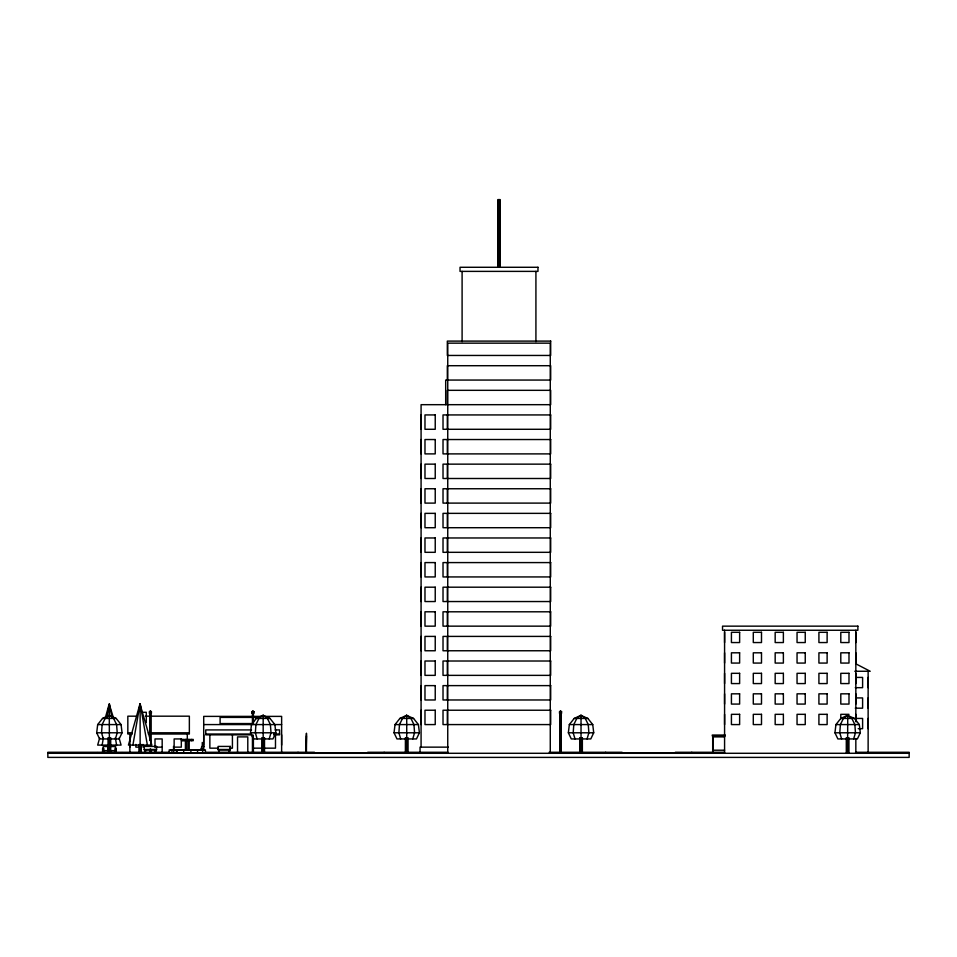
<?xml version="1.0" encoding="UTF-8"?>
<svg xmlns="http://www.w3.org/2000/svg" width="957" height="957" viewBox="0 0 957 957"><rect width="100%" height="100%" fill="white"/><g stroke="black" fill="none" stroke-linecap="round" stroke-linejoin="round"><path stroke-width="1.44" d="M96.693 732.787L97.674 724.581L102.543 718.432L109.182 715.358L116.192 718.432L121.072 724.581L122.053 732.787L119.123 738.936L99.624 738.936L96.693 732.787L122.053 732.787M250.495 732.787L251.476 724.581L256.344 718.432L262.984 715.358L270.006 718.432L274.874 724.581L275.855 732.787L272.924 738.936L253.426 738.936L250.495 732.787L275.855 732.787M394.045 732.787L395.026 724.581L399.894 718.432L406.534 715.358L413.556 718.432L418.424 724.581L419.405 732.787L416.474 738.936L396.976 738.936L394.045 732.787L419.405 732.787M568.362 732.787L569.331 724.581L574.212 718.432L580.839 715.358L587.861 718.432L592.742 724.581L593.711 732.787L590.792 738.936L571.281 738.936L568.362 732.787L593.711 732.787M834.947 732.787L835.928 724.581L840.808 718.432L847.435 715.358L854.457 718.432L859.326 724.581L860.307 732.787L857.376 738.936L837.877 738.936L834.947 732.787L860.307 732.787M102.136 745.096L103.404 737.763M106.969 717.26L109.254 704.077L109.373 738.936M132.903 745.096L140.009 704.077L151.84 745.096L128.429 745.096L139.937 704.077M99.648 738.026L97.674 745.096L107.926 745.096M105.21 718.217L109.182 704.077L113.141 716.805M115.402 738.936L117.209 732.787L116.598 724.581L113.596 718.432L109.493 715.358M269.204 738.936L271.01 732.787L270.412 724.581L267.398 718.432L263.295 715.358M412.754 738.936L414.56 732.787L413.962 724.581L410.948 718.432L406.845 715.358M587.06 738.936L588.866 732.787L588.268 724.581L585.253 718.432L581.162 715.358M853.656 738.936L855.462 732.787L854.864 724.581L851.85 718.432L847.746 715.358L847.627 738.936M109.254 715.358L105.15 718.432L102.136 724.581L101.538 732.787L103.344 738.936M263.055 715.358L258.952 718.432L255.938 724.581L255.34 732.787L257.146 738.936M406.605 715.358L402.502 718.432L399.488 724.581L398.89 732.787L400.696 738.936M580.911 715.358L576.82 718.432L573.805 724.581L573.195 732.787L575.013 738.936M847.507 715.358L843.404 718.432L840.402 724.581L839.791 732.787L841.598 738.936M421.08 414.931L421.08 429.286M421.08 439.538L421.08 453.893M421.08 464.145L421.08 478.5M421.08 488.752L421.08 503.107M421.08 513.359L421.08 527.714M421.08 537.966L421.08 552.321M421.08 562.584L421.08 576.939M421.08 587.191L421.08 601.546M421.08 611.798L421.08 626.153M724.581 632.302L724.581 642.554M855.833 632.302L855.833 642.554M421.08 636.405L421.08 650.76M724.581 652.806L724.581 663.069M855.833 652.806L855.833 663.069M421.08 661.012L421.08 675.367M854.804 671.264L870.188 671.264L855.69 663.751M724.581 673.321L724.581 683.573M855.833 673.321L855.833 683.573M856.742 677.424L862.604 677.424L862.604 687.676L855.271 687.676M868.131 677.424L868.131 687.676M421.08 685.619L421.08 699.974M724.581 693.825L724.581 704.077M855.833 693.825L855.833 704.077M856.742 697.928L862.604 697.928L862.604 708.18L855.271 708.18M868.131 697.928L868.131 708.18M421.08 710.226L421.08 724.581M142.593 712.283L146.289 712.283L146.289 722.535M724.581 714.329L724.581 724.581M848.991 714.329L840.796 714.329L840.796 718.731M855.833 714.329L856.24 721.662M136.612 716.183L127.831 716.183L127.831 734.019L132.222 734.019M145.404 716.183L189.354 716.183L189.354 734.019L148.335 734.019M261.046 716.386L203.709 716.386L203.709 750.42M263.988 716.386L281.633 716.386L281.633 753.291M259.407 717.403L220.11 717.403L220.11 723.564L253.581 723.564M102.543 718.432L116.192 718.432M256.344 718.432L270.006 718.432M399.894 718.432L413.556 718.432M574.212 718.432L587.861 718.432M840.808 718.432L854.457 718.432M856.742 718.432L862.604 718.432L862.604 728.684L858.202 728.684M868.131 718.432L868.131 728.684M97.674 724.581L121.072 724.581M203.709 724.581L281.633 724.581M395.026 724.581L418.424 724.581M569.331 724.581L592.742 724.581M835.928 724.581L859.326 724.581M251.524 729.916L205.755 729.916L205.755 734.844L251.524 734.844M275.149 729.916L279.576 729.916L279.576 734.844L273.678 734.844M127.831 732.787L132.222 732.787M148.335 732.787L189.354 732.787M205.755 734.019L251.524 734.019M273.678 734.019L279.576 734.019M203.709 734.844L203.709 745.096M281.633 734.844L281.633 745.096M725.31 735.048L712.283 735.048L712.283 735.861L725.31 735.861M306.443 735.861L306.132 752.274M713.097 736.89L724.581 736.89M129.877 738.936L129.877 747.142M181.351 739.45L193.242 739.45L193.242 740.682L181.351 740.682M110.821 745.096L121.072 745.096L119.087 738.026M204.391 746.532L201.652 746.532L201.652 749.259M138.729 747.142L135.858 747.142L135.858 744.414M156.434 747.142L162.176 747.142M448.331 747.142L420.051 747.142L420.051 753.291M218.316 748.171L209.858 748.171L209.858 734.844M229.596 748.171L232.419 748.171L232.419 734.844M115.115 748.338L116.144 748.338L116.144 752.513L115.115 752.513L115.115 749.558L116.144 749.558M144.232 749.498L156.541 749.498M218.064 749.498L230.362 749.498M102.602 749.558L103.631 749.558M203.793 749.702L170.801 749.917M713.097 750.216L724.581 750.216M102.602 751.293L103.631 751.293M115.115 751.293L116.144 751.293M138.705 752.274L47.85 752.274L47.85 757.394L909.15 757.394L909.15 752.274L855.546 752.274M141.684 752.274L169.975 752.274M205.719 752.274L314.446 752.274L314.446 753.291M448.067 752.274L367.763 752.274L367.763 753.291M549.186 752.274L622.05 752.274L622.05 753.291M724.509 752.274L675.367 752.274L675.367 753.291M314.016 752.884L367.847 752.884M622.05 752.884L675.881 752.884M108.201 752.992L88.869 753.291M111.168 752.992L283.679 753.291M47.85 753.291L909.15 753.291M140.248 704.077L147.366 745.096M109.493 704.077L111.778 717.26M115.33 737.763L116.598 745.096M868.131 671.264L868.131 753.291M855.833 630.256L855.833 721.662M855.833 738.469L855.833 753.291M848.955 737.68L848.955 753.291M848.177 737.68L848.177 753.291M847.077 737.68L847.077 753.291M846.299 737.68L846.299 753.291M724.581 630.256L724.581 753.291M713.097 735.861L713.097 752.274M712.69 735.861L712.69 752.274M691.779 752.274L691.779 753.291M605.649 752.274L605.649 753.291M582.358 737.68L582.358 753.291M581.581 737.68L581.581 753.291M581.031 715.358L581.031 738.936M580.492 737.68L580.492 753.291M579.715 737.68L579.715 753.291M561.005 752.274L561.005 711.254L560.06 711.254L560.06 752.274M560.73 711.254L560.73 752.274M560.335 711.254L560.335 752.274M550.275 753.291L550.275 343.156L447.744 343.156L447.744 753.291M535.92 271.381L535.92 341.685M500.14 267.278L500.14 199.606L497.867 199.606L497.867 267.278M499.482 199.606L499.482 267.278M498.537 199.606L498.537 267.278M462.099 271.381L462.099 341.685M447.326 380.061L447.326 365.706L550.682 365.706L550.682 380.061L445.687 380.061L445.687 404.679M447.326 404.679L447.326 390.324L550.682 390.324L550.682 404.679L421.08 404.679L421.08 747.333M447.326 414.931L447.326 429.286M447.326 439.538L447.326 453.893M447.326 464.145L447.326 478.5M447.326 488.752L447.326 503.107M447.326 513.359L447.326 527.714M447.326 537.966L447.326 552.321M447.326 562.584L447.326 576.939M447.326 587.191L447.326 601.546M447.326 611.798L447.326 626.153M447.326 636.405L447.326 650.76M447.326 661.012L447.326 675.367M447.326 685.619L447.326 699.974M447.326 710.226L447.326 724.581M408.053 737.68L408.053 753.291M407.275 737.68L407.275 753.291M406.725 715.358L406.725 738.936M406.175 737.68L406.175 753.291M405.397 737.68L405.397 753.291M384.164 752.274L384.164 753.291M298.034 752.274L298.034 753.291M275.484 734.844L275.484 748.171L252.923 748.171L252.923 734.844M264.503 737.68L264.503 753.291M263.725 737.68L263.725 753.291M263.175 715.358L263.175 738.936M262.625 737.68L262.625 753.291M261.847 737.68L261.847 753.291M253.39 722.978L253.39 711.254L252.445 711.254L252.445 724.437M253.39 737.62L253.39 752.274M253.115 711.254L253.115 724.437M253.115 736.16L253.115 752.274M252.72 711.254L252.72 724.437M252.72 736.16L252.72 752.274M252.445 736.16L252.445 752.274M247.791 753.291L247.791 736.89L237.539 736.89L237.539 753.291M229.548 749.917L229.548 752.992M229.13 749.917L229.13 752.992M219.285 749.917L219.285 752.992M218.878 749.917L218.878 752.992M205.396 752.992L205.396 749.917L169.198 749.917L169.198 752.992M202.645 749.917L202.645 752.992M202.274 742.429L202.274 746.532M202.059 749.558L202.059 748.338L201.042 748.338L201.042 749.558M197.549 749.917L197.549 752.992M191.651 739.45L191.651 740.682M190.898 749.917L190.898 752.992M189.199 740.682L189.199 749.702M188.888 739.45L188.888 740.682M188.086 740.682L188.086 749.702M187.297 734.258L187.297 740.108M186.519 740.682L186.519 749.702M185.706 739.45L185.706 740.682M185.407 740.682L185.407 749.702M183.696 749.917L183.696 752.992M182.943 739.45L182.943 740.682M177.045 749.917L177.045 752.992M176.638 749.917L173.564 749.498L173.564 746.424L173.971 749.498M176.435 749.917L176.435 752.992M173.767 749.498L173.767 752.992M171.949 749.917L171.949 752.992M162.176 753.291L162.176 738.936L154.998 738.936L154.998 747.549M155.716 749.917L155.716 752.992M155.309 749.917L155.309 752.992M154.998 750.42L154.998 753.291M150.859 746.412L150.859 711.254L149.914 711.254L149.914 740.551M150.859 749.343L150.859 752.274M150.584 711.254L150.584 740.551M150.584 749.343L150.584 752.274M150.189 711.254L150.189 740.551M150.189 749.343L150.189 752.274M149.914 749.343L149.914 752.274M147.103 752.681L146.289 752.681M145.464 749.917L145.464 752.992M145.057 749.917L145.057 752.992M143.036 744.414L143.036 747.142M141.265 744.51L141.265 753.291M140.607 744.51L140.607 753.291M140.129 704.077L140.129 745.096M139.662 744.51L139.662 753.291M138.992 744.51L138.992 753.291M129.877 734.258L129.877 741.675M129.877 744.414L129.877 753.291M122.496 752.681L121.671 752.681M110.701 737.68L110.701 753.291M109.923 737.68L109.923 753.291M108.823 737.68L108.823 753.291M108.237 744.51L108.237 753.291M108.045 737.68L108.045 753.291M97.889 752.681L97.064 752.681M537.966 267.278L460.042 267.278L460.042 271.381L537.966 271.381L537.966 267.278M550.682 341.099L447.326 341.099L447.326 355.454L550.682 355.454L550.682 341.099M435.232 414.931L424.98 414.931L424.98 429.286L435.232 429.286L435.232 414.931M550.682 414.931L443.019 414.931L443.019 429.286L550.682 429.286L550.682 414.931M435.232 439.538L424.98 439.538L424.98 453.893L435.232 453.893L435.232 439.538M550.682 439.538L443.019 439.538L443.019 453.893L550.682 453.893L550.682 439.538M435.232 464.145L424.98 464.145L424.98 478.5L435.232 478.5L435.232 464.145M550.682 464.145L443.019 464.145L443.019 478.5L550.682 478.5L550.682 464.145M435.232 488.752L424.98 488.752L424.98 503.107L435.232 503.107L435.232 488.752M550.682 488.752L443.019 488.752L443.019 503.107L550.682 503.107L550.682 488.752M435.232 513.359L424.98 513.359L424.98 527.714L435.232 527.714L435.232 513.359M550.682 513.359L443.019 513.359L443.019 527.714L550.682 527.714L550.682 513.359M435.232 537.966L424.98 537.966L424.98 552.321L435.232 552.321L435.232 537.966M550.682 537.966L443.019 537.966L443.019 552.321L550.682 552.321L550.682 537.966M435.232 562.584L424.98 562.584L424.98 576.939L435.232 576.939L435.232 562.584M550.682 562.584L443.019 562.584L443.019 576.939L550.682 576.939L550.682 562.584M435.232 587.191L424.98 587.191L424.98 601.546L435.232 601.546L435.232 587.191M550.682 587.191L443.019 587.191L443.019 601.546L550.682 601.546L550.682 587.191M435.232 611.798L424.98 611.798L424.98 626.153L435.232 626.153L435.232 611.798M550.682 611.798L443.019 611.798L443.019 626.153L550.682 626.153L550.682 611.798M857.879 626.153L722.535 626.153L722.535 630.256L857.879 630.256L857.879 626.153M739.629 632.302L731.423 632.302L731.423 642.554L739.629 642.554L739.629 632.302M761.497 632.302L753.291 632.302L753.291 642.554L761.497 642.554L761.497 632.302M783.376 632.302L775.17 632.302L775.17 642.554L783.376 642.554L783.376 632.302M805.244 632.302L797.049 632.302L797.049 642.554L805.244 642.554L805.244 632.302M827.123 632.302L818.917 632.302L818.917 642.554L827.123 642.554L827.123 632.302M848.991 632.302L840.796 632.302L840.796 642.554L848.991 642.554L848.991 632.302M435.232 636.405L424.98 636.405L424.98 650.76L435.232 650.76L435.232 636.405M550.682 636.405L443.019 636.405L443.019 650.76L550.682 650.76L550.682 636.405M739.629 652.806L731.423 652.806L731.423 663.069L739.629 663.069L739.629 652.806M761.497 652.806L753.291 652.806L753.291 663.069L761.497 663.069L761.497 652.806M783.376 652.806L775.17 652.806L775.17 663.069L783.376 663.069L783.376 652.806M805.244 652.806L797.049 652.806L797.049 663.069L805.244 663.069L805.244 652.806M827.123 652.806L818.917 652.806L818.917 663.069L827.123 663.069L827.123 652.806M848.991 652.806L840.796 652.806L840.796 663.069L848.991 663.069L848.991 652.806M435.232 661.012L424.98 661.012L424.98 675.367L435.232 675.367L435.232 661.012M550.682 661.012L443.019 661.012L443.019 675.367L550.682 675.367L550.682 661.012M739.629 673.321L731.423 673.321L731.423 683.573L739.629 683.573L739.629 673.321M761.497 673.321L753.291 673.321L753.291 683.573L761.497 683.573L761.497 673.321M783.376 673.321L775.17 673.321L775.17 683.573L783.376 683.573L783.376 673.321M805.244 673.321L797.049 673.321L797.049 683.573L805.244 683.573L805.244 673.321M827.123 673.321L818.917 673.321L818.917 683.573L827.123 683.573L827.123 673.321M848.991 673.321L840.796 673.321L840.796 683.573L848.991 683.573L848.991 673.321M435.232 685.619L424.98 685.619L424.98 699.974L435.232 699.974L435.232 685.619M550.682 685.619L443.019 685.619L443.019 699.974L550.682 699.974L550.682 685.619M739.629 693.825L731.423 693.825L731.423 704.077L739.629 704.077L739.629 693.825M761.497 693.825L753.291 693.825L753.291 704.077L761.497 704.077L761.497 693.825M783.376 693.825L775.17 693.825L775.17 704.077L783.376 704.077L783.376 693.825M805.244 693.825L797.049 693.825L797.049 704.077L805.244 704.077L805.244 693.825M827.123 693.825L818.917 693.825L818.917 704.077L827.123 704.077L827.123 693.825M848.991 693.825L840.796 693.825L840.796 704.077L848.991 704.077L848.991 693.825M435.232 710.226L424.98 710.226L424.98 724.581L435.232 724.581L435.232 710.226M550.682 710.226L443.019 710.226L443.019 724.581L550.682 724.581L550.682 710.226M151.409 711.661L149.364 711.661L149.364 713.312L151.409 713.312L151.409 711.661M253.952 711.661L251.894 711.661L251.894 713.312L253.952 713.312L253.952 711.661M561.556 711.661L559.498 711.661L559.498 713.312L561.556 713.312L561.556 711.661M739.629 714.329L731.423 714.329L731.423 724.581L739.629 724.581L739.629 714.329M761.497 714.329L753.291 714.329L753.291 724.581L761.497 724.581L761.497 714.329M783.376 714.329L775.17 714.329L775.17 724.581L783.376 724.581L783.376 714.329M805.244 714.329L797.049 714.329L797.049 724.581L805.244 724.581L805.244 714.329M827.123 714.329L818.917 714.329L818.917 724.581L827.123 724.581L827.123 714.329M306.443 733.397L306.348 752.274L306.443 733.397M181.316 738.936L174.138 738.936L174.138 747.142L181.316 747.142L181.316 738.936M115.522 746.532L103.224 746.532L103.224 750.635L115.522 750.635L115.522 746.532M156.541 746.424L144.232 746.424L144.232 749.917L156.541 749.917L156.541 746.424M230.362 746.424L218.064 746.424L218.064 749.917L230.362 749.917L230.362 746.424M103.631 748.338L102.602 748.338L102.602 752.513L103.631 752.513L103.631 748.338"/></g></svg>
